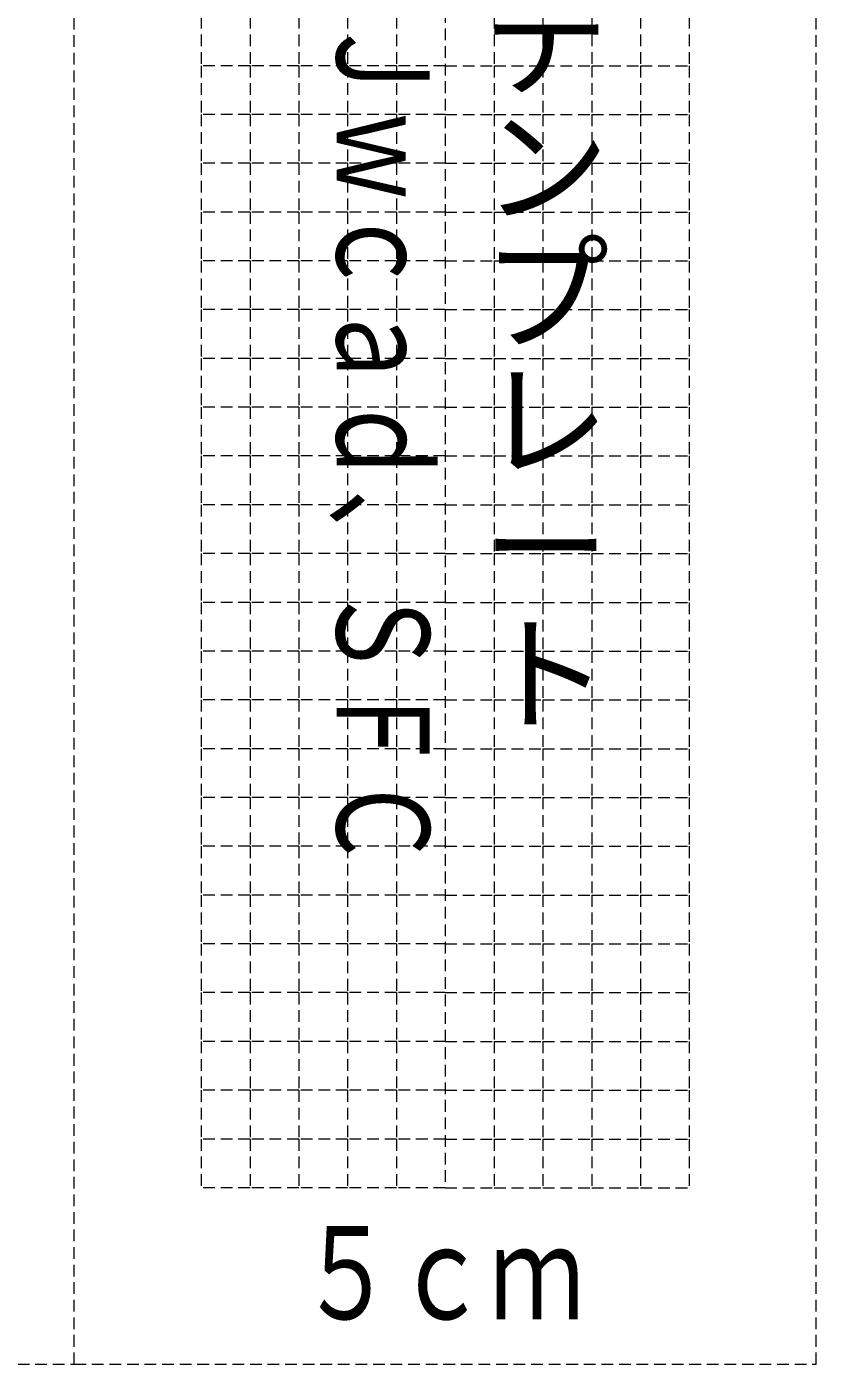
# Model space of a CAD drawing. Units: millimetres on the paper. Extents: x -148 to 177, y -210 to 210.
# Drawn here: x 96.6 to 177.5, y -134.1 to 2.9 of the extents above; entities that cross this region are included whole.
import ezdxf
from ezdxf.enums import TextEntityAlignment as Align

# ---------------------------------------------------------------- set-up
doc = ezdxf.new("R2010")
doc.units = ezdxf.units.MM
doc.linetypes.add('DASHED1', pattern=[1.8, 1.2, -0.6])
doc.layers.add('0-0', color=3, linetype='DASHED1', lineweight=9)
doc.styles.add('@ＭＳ ゴシック', font='')
doc.styles.add('ＭＳ ゴシック', font='')
doc.styles.get('@ＭＳ ゴシック').set_extended_font_data('@MS Gothic')
doc.styles.get('ＭＳ ゴシック').set_extended_font_data('MS Gothic')

msp = doc.modelspace()

# ---------------------------------------------------------------- linework, layer by layer
at = {"layer": '0-0'}
for p, q in [((101.487, -134.127), (101.487, 168.873)), ((177.487, -134.127), (177.487, 168.873)), ((139.487, 108.956), (139.487, -116.044)), ((129.487, 3.956), (129.487, -1.044)), ((134.487, 3.956), (134.487, -1.044)), ((144.487, 3.956), (144.487, -1.044)), ((149.487, 3.956), (149.487, -1.044)), ((129.487, -1.044), (129.487, -6.044)), ((134.487, -1.044), (134.487, -6.044)), ((144.487, -1.044), (144.487, -6.044)), ((149.487, -1.044), (149.487, -6.044)), ((129.487, -6.044), (129.487, -11.044)), ((134.487, -6.044), (134.487, -11.044)), ((144.487, -6.044), (144.487, -11.044)), ((149.487, -6.044), (149.487, -11.044)), ((129.487, -11.044), (129.487, -16.044)), ((134.487, -11.044), (134.487, -16.044)), ((144.487, -11.044), (144.487, -16.044)), ((149.487, -11.044), (149.487, -16.044)), ((129.487, -16.044), (129.487, -21.044)), ((134.487, -16.044), (134.487, -21.044)), ((144.487, -16.044), (144.487, -21.044)), ((149.487, -16.044), (149.487, -21.044)), ((129.487, -21.044), (129.487, -26.044)), ((134.487, -21.044), (134.487, -26.044)), ((144.487, -21.044), (144.487, -26.044)), ((149.487, -21.044), (149.487, -26.044)), ((129.487, -26.044), (129.487, -31.044)), ((134.487, -26.044), (134.487, -31.044)), ((144.487, -26.044), (144.487, -31.044)), ((149.487, -26.044), (149.487, -31.044)), ((129.487, -31.044), (129.487, -36.044)), ((134.487, -31.044), (134.487, -36.044)), ((144.487, -31.044), (144.487, -36.044)), ((149.487, -31.044), (149.487, -36.044)), ((129.487, -36.044), (129.487, -41.044)), ((134.487, -36.044), (134.487, -41.044)), ((144.487, -36.044), (144.487, -41.044)), ((149.487, -36.044), (149.487, -41.044)), ((129.487, -41.044), (129.487, -46.044)), ((134.487, -41.044), (134.487, -46.044)), ((144.487, -41.044), (144.487, -46.044)), ((149.487, -41.044), (149.487, -46.044)), ((129.487, -46.044), (129.487, -51.044)), ((134.487, -46.044), (134.487, -51.044)), ((144.487, -46.044), (144.487, -51.044)), ((149.487, -46.044), (149.487, -51.044)), ((129.487, -51.044), (129.487, -56.044)), ((134.487, -51.044), (134.487, -56.044)), ((144.487, -51.044), (144.487, -56.044)), ((149.487, -51.044), (149.487, -56.044)), ((129.487, -56.044), (129.487, -61.044)), ((134.487, -56.044), (134.487, -61.044)), ((144.487, -56.044), (144.487, -61.044)), ((149.487, -56.044), (149.487, -61.044)), ((129.487, -61.044), (129.487, -66.044)), ((134.487, -61.044), (134.487, -66.044)), ((144.487, -61.044), (144.487, -66.044)), ((149.487, -61.044), (149.487, -66.044)), ((129.487, -66.044), (129.487, -71.044)), ((134.487, -66.044), (134.487, -71.044)), ((144.487, -66.044), (144.487, -71.044)), ((149.487, -66.044), (149.487, -71.044)), ((129.487, -71.044), (129.487, -76.044)), ((134.487, -71.044), (134.487, -76.044)), ((144.487, -71.044), (144.487, -76.044)), ((149.487, -71.044), (149.487, -76.044)), ((129.487, -76.044), (129.487, -81.044)), ((134.487, -76.044), (134.487, -81.044)), ((144.487, -76.044), (144.487, -81.044)), ((149.487, -76.044), (149.487, -81.044)), ((129.487, -81.044), (129.487, -86.044)), ((134.487, -81.044), (134.487, -86.044)), ((144.487, -81.044), (144.487, -86.044)), ((149.487, -81.044), (149.487, -86.044)), ((129.487, -86.044), (129.487, -91.044)), ((134.487, -86.044), (134.487, -91.044)), ((144.487, -86.044), (144.487, -91.044)), ((149.487, -86.044), (149.487, -91.044)), ((129.487, -91.044), (129.487, -96.044)), ((134.487, -91.044), (134.487, -96.044)), ((144.487, -91.044), (144.487, -96.044)), ((149.487, -91.044), (149.487, -96.044)), ((129.487, -96.044), (129.487, -101.044)), ((134.487, -96.044), (134.487, -101.044)), ((144.487, -96.044), (144.487, -101.044)), ((149.487, -96.044), (149.487, -101.044)), ((129.487, -101.044), (129.487, -106.044)), ((134.487, -101.044), (134.487, -106.044)), ((144.487, -101.044), (144.487, -106.044)), ((149.487, -101.044), (149.487, -106.044)), ((129.487, -106.044), (129.487, -111.044)), ((134.487, -106.044), (134.487, -111.044)), ((144.487, -106.044), (144.487, -111.044)), ((149.487, -106.044), (149.487, -111.044)), ((129.487, -111.044), (129.487, -116.044)), ((134.487, -111.044), (134.487, -116.044)), ((144.487, -111.044), (144.487, -116.044)), ((149.487, -111.044), (149.487, -116.044)), ((119.487, -116.044), (114.487, -116.044)), ((124.487, -116.044), (119.487, -116.044)), ((129.487, -116.044), (124.487, -116.044)), ((149.487, -116.044), (154.487, -116.044)), ((154.487, -116.044), (159.487, -116.044)), ((159.487, -116.044), (164.487, -116.044)), ((25.487, -134.127), (101.487, -134.127)), ((101.487, -134.127), (177.487, -134.127))]:
    msp.add_line(p, q, dxfattribs=at)
for points in [[(119.487, 3.956), (114.487, 3.956), (114.487, -1.044)], [(124.487, 3.956), (119.487, 3.956), (119.487, -1.044)], [(129.487, 3.956), (124.487, 3.956), (124.487, -1.044)], [(149.487, 3.956), (154.487, 3.956), (154.487, -1.044)], [(154.487, 3.956), (159.487, 3.956), (159.487, -1.044)], [(159.487, 3.956), (164.487, 3.956), (164.487, -1.044)], [(119.487, -1.044), (114.487, -1.044), (114.487, -6.044)], [(124.487, -1.044), (119.487, -1.044), (119.487, -6.044)], [(129.487, -1.044), (124.487, -1.044), (124.487, -6.044)], [(139.487, -1.044), (134.487, -1.044), (129.487, -1.044)], [(139.487, -1.044), (144.487, -1.044), (149.487, -1.044)], [(149.487, -1.044), (154.487, -1.044), (154.487, -6.044)], [(154.487, -1.044), (159.487, -1.044), (159.487, -6.044)], [(159.487, -1.044), (164.487, -1.044), (164.487, -6.044)], [(119.487, -6.044), (114.487, -6.044), (114.487, -11.044)], [(124.487, -6.044), (119.487, -6.044), (119.487, -11.044)], [(129.487, -6.044), (124.487, -6.044), (124.487, -11.044)], [(139.487, -6.044), (134.487, -6.044), (129.487, -6.044)], [(139.487, -6.044), (144.487, -6.044), (149.487, -6.044)], [(149.487, -6.044), (154.487, -6.044), (154.487, -11.044)], [(154.487, -6.044), (159.487, -6.044), (159.487, -11.044)], [(159.487, -6.044), (164.487, -6.044), (164.487, -11.044)], [(119.487, -11.044), (114.487, -11.044), (114.487, -16.044)], [(124.487, -11.044), (119.487, -11.044), (119.487, -16.044)], [(129.487, -11.044), (124.487, -11.044), (124.487, -16.044)], [(139.487, -11.044), (134.487, -11.044), (129.487, -11.044)], [(139.487, -11.044), (144.487, -11.044), (149.487, -11.044)], [(149.487, -11.044), (154.487, -11.044), (154.487, -16.044)], [(154.487, -11.044), (159.487, -11.044), (159.487, -16.044)], [(159.487, -11.044), (164.487, -11.044), (164.487, -16.044)], [(119.487, -16.044), (114.487, -16.044), (114.487, -21.044)], [(124.487, -16.044), (119.487, -16.044), (119.487, -21.044)], [(129.487, -16.044), (124.487, -16.044), (124.487, -21.044)], [(139.487, -16.044), (134.487, -16.044), (129.487, -16.044)], [(139.487, -16.044), (144.487, -16.044), (149.487, -16.044)], [(149.487, -16.044), (154.487, -16.044), (154.487, -21.044)], [(154.487, -16.044), (159.487, -16.044), (159.487, -21.044)], [(159.487, -16.044), (164.487, -16.044), (164.487, -21.044)], [(119.487, -21.044), (114.487, -21.044), (114.487, -26.044)], [(124.487, -21.044), (119.487, -21.044), (119.487, -26.044)], [(129.487, -21.044), (124.487, -21.044), (124.487, -26.044)], [(139.487, -21.044), (134.487, -21.044), (129.487, -21.044)], [(139.487, -21.044), (144.487, -21.044), (149.487, -21.044)], [(149.487, -21.044), (154.487, -21.044), (154.487, -26.044)], [(154.487, -21.044), (159.487, -21.044), (159.487, -26.044)], [(159.487, -21.044), (164.487, -21.044), (164.487, -26.044)], [(119.487, -26.044), (114.487, -26.044), (114.487, -31.044)], [(124.487, -26.044), (119.487, -26.044), (119.487, -31.044)], [(129.487, -26.044), (124.487, -26.044), (124.487, -31.044)], [(139.487, -26.044), (134.487, -26.044), (129.487, -26.044)], [(139.487, -26.044), (144.487, -26.044), (149.487, -26.044)], [(149.487, -26.044), (154.487, -26.044), (154.487, -31.044)], [(154.487, -26.044), (159.487, -26.044), (159.487, -31.044)], [(159.487, -26.044), (164.487, -26.044), (164.487, -31.044)], [(119.487, -31.044), (114.487, -31.044), (114.487, -36.044)], [(124.487, -31.044), (119.487, -31.044), (119.487, -36.044)], [(129.487, -31.044), (124.487, -31.044), (124.487, -36.044)], [(139.487, -31.044), (134.487, -31.044), (129.487, -31.044)], [(139.487, -31.044), (144.487, -31.044), (149.487, -31.044)], [(149.487, -31.044), (154.487, -31.044), (154.487, -36.044)], [(154.487, -31.044), (159.487, -31.044), (159.487, -36.044)], [(159.487, -31.044), (164.487, -31.044), (164.487, -36.044)], [(119.487, -36.044), (114.487, -36.044), (114.487, -41.044)], [(124.487, -36.044), (119.487, -36.044), (119.487, -41.044)], [(129.487, -36.044), (124.487, -36.044), (124.487, -41.044)], [(139.487, -36.044), (134.487, -36.044), (129.487, -36.044)], [(139.487, -36.044), (144.487, -36.044), (149.487, -36.044)], [(149.487, -36.044), (154.487, -36.044), (154.487, -41.044)], [(154.487, -36.044), (159.487, -36.044), (159.487, -41.044)], [(159.487, -36.044), (164.487, -36.044), (164.487, -41.044)], [(119.487, -41.044), (114.487, -41.044), (114.487, -46.044)], [(124.487, -41.044), (119.487, -41.044), (119.487, -46.044)], [(129.487, -41.044), (124.487, -41.044), (124.487, -46.044)], [(139.487, -41.044), (134.487, -41.044), (129.487, -41.044)], [(139.487, -41.044), (144.487, -41.044), (149.487, -41.044)], [(149.487, -41.044), (154.487, -41.044), (154.487, -46.044)], [(154.487, -41.044), (159.487, -41.044), (159.487, -46.044)], [(159.487, -41.044), (164.487, -41.044), (164.487, -46.044)], [(119.487, -46.044), (114.487, -46.044), (114.487, -51.044)], [(124.487, -46.044), (119.487, -46.044), (119.487, -51.044)], [(129.487, -46.044), (124.487, -46.044), (124.487, -51.044)], [(139.487, -46.044), (134.487, -46.044), (129.487, -46.044)], [(139.487, -46.044), (144.487, -46.044), (149.487, -46.044)], [(149.487, -46.044), (154.487, -46.044), (154.487, -51.044)], [(154.487, -46.044), (159.487, -46.044), (159.487, -51.044)], [(159.487, -46.044), (164.487, -46.044), (164.487, -51.044)], [(119.487, -51.044), (114.487, -51.044), (114.487, -56.044)], [(124.487, -51.044), (119.487, -51.044), (119.487, -56.044)], [(129.487, -51.044), (124.487, -51.044), (124.487, -56.044)], [(139.487, -51.044), (134.487, -51.044), (129.487, -51.044)], [(139.487, -51.044), (144.487, -51.044), (149.487, -51.044)], [(149.487, -51.044), (154.487, -51.044), (154.487, -56.044)], [(154.487, -51.044), (159.487, -51.044), (159.487, -56.044)], [(159.487, -51.044), (164.487, -51.044), (164.487, -56.044)], [(119.487, -56.044), (114.487, -56.044), (114.487, -61.044)], [(124.487, -56.044), (119.487, -56.044), (119.487, -61.044)], [(129.487, -56.044), (124.487, -56.044), (124.487, -61.044)], [(139.487, -56.044), (134.487, -56.044), (129.487, -56.044)], [(139.487, -56.044), (144.487, -56.044), (149.487, -56.044)], [(149.487, -56.044), (154.487, -56.044), (154.487, -61.044)], [(154.487, -56.044), (159.487, -56.044), (159.487, -61.044)], [(159.487, -56.044), (164.487, -56.044), (164.487, -61.044)], [(119.487, -61.044), (114.487, -61.044), (114.487, -66.044)], [(124.487, -61.044), (119.487, -61.044), (119.487, -66.044)], [(129.487, -61.044), (124.487, -61.044), (124.487, -66.044)], [(139.487, -61.044), (134.487, -61.044), (129.487, -61.044)], [(139.487, -61.044), (144.487, -61.044), (149.487, -61.044)], [(149.487, -61.044), (154.487, -61.044), (154.487, -66.044)], [(154.487, -61.044), (159.487, -61.044), (159.487, -66.044)], [(159.487, -61.044), (164.487, -61.044), (164.487, -66.044)], [(119.487, -66.044), (114.487, -66.044), (114.487, -71.044)], [(124.487, -66.044), (119.487, -66.044), (119.487, -71.044)], [(129.487, -66.044), (124.487, -66.044), (124.487, -71.044)], [(139.487, -66.044), (134.487, -66.044), (129.487, -66.044)], [(139.487, -66.044), (144.487, -66.044), (149.487, -66.044)], [(149.487, -66.044), (154.487, -66.044), (154.487, -71.044)], [(154.487, -66.044), (159.487, -66.044), (159.487, -71.044)], [(159.487, -66.044), (164.487, -66.044), (164.487, -71.044)], [(119.487, -71.044), (114.487, -71.044), (114.487, -76.044)], [(124.487, -71.044), (119.487, -71.044), (119.487, -76.044)], [(129.487, -71.044), (124.487, -71.044), (124.487, -76.044)], [(139.487, -71.044), (134.487, -71.044), (129.487, -71.044)], [(139.487, -71.044), (144.487, -71.044), (149.487, -71.044)], [(149.487, -71.044), (154.487, -71.044), (154.487, -76.044)], [(154.487, -71.044), (159.487, -71.044), (159.487, -76.044)], [(159.487, -71.044), (164.487, -71.044), (164.487, -76.044)], [(119.487, -76.044), (114.487, -76.044), (114.487, -81.044)], [(124.487, -76.044), (119.487, -76.044), (119.487, -81.044)], [(129.487, -76.044), (124.487, -76.044), (124.487, -81.044)], [(139.487, -76.044), (134.487, -76.044), (129.487, -76.044)], [(139.487, -76.044), (144.487, -76.044), (149.487, -76.044)], [(149.487, -76.044), (154.487, -76.044), (154.487, -81.044)], [(154.487, -76.044), (159.487, -76.044), (159.487, -81.044)], [(159.487, -76.044), (164.487, -76.044), (164.487, -81.044)], [(119.487, -81.044), (114.487, -81.044), (114.487, -86.044)], [(124.487, -81.044), (119.487, -81.044), (119.487, -86.044)], [(129.487, -81.044), (124.487, -81.044), (124.487, -86.044)], [(139.487, -81.044), (134.487, -81.044), (129.487, -81.044)], [(139.487, -81.044), (144.487, -81.044), (149.487, -81.044)], [(149.487, -81.044), (154.487, -81.044), (154.487, -86.044)], [(154.487, -81.044), (159.487, -81.044), (159.487, -86.044)], [(159.487, -81.044), (164.487, -81.044), (164.487, -86.044)], [(119.487, -86.044), (114.487, -86.044), (114.487, -91.044)], [(124.487, -86.044), (119.487, -86.044), (119.487, -91.044)], [(129.487, -86.044), (124.487, -86.044), (124.487, -91.044)], [(139.487, -86.044), (134.487, -86.044), (129.487, -86.044)], [(139.487, -86.044), (144.487, -86.044), (149.487, -86.044)], [(149.487, -86.044), (154.487, -86.044), (154.487, -91.044)], [(154.487, -86.044), (159.487, -86.044), (159.487, -91.044)], [(159.487, -86.044), (164.487, -86.044), (164.487, -91.044)], [(119.487, -91.044), (114.487, -91.044), (114.487, -96.044)], [(124.487, -91.044), (119.487, -91.044), (119.487, -96.044)], [(129.487, -91.044), (124.487, -91.044), (124.487, -96.044)], [(139.487, -91.044), (134.487, -91.044), (129.487, -91.044)], [(139.487, -91.044), (144.487, -91.044), (149.487, -91.044)], [(149.487, -91.044), (154.487, -91.044), (154.487, -96.044)], [(154.487, -91.044), (159.487, -91.044), (159.487, -96.044)], [(159.487, -91.044), (164.487, -91.044), (164.487, -96.044)], [(119.487, -96.044), (114.487, -96.044), (114.487, -101.044)], [(124.487, -96.044), (119.487, -96.044), (119.487, -101.044)], [(129.487, -96.044), (124.487, -96.044), (124.487, -101.044)], [(139.487, -96.044), (134.487, -96.044), (129.487, -96.044)], [(139.487, -96.044), (144.487, -96.044), (149.487, -96.044)], [(149.487, -96.044), (154.487, -96.044), (154.487, -101.044)], [(154.487, -96.044), (159.487, -96.044), (159.487, -101.044)], [(159.487, -96.044), (164.487, -96.044), (164.487, -101.044)], [(119.487, -101.044), (114.487, -101.044), (114.487, -106.044)], [(124.487, -101.044), (119.487, -101.044), (119.487, -106.044)], [(129.487, -101.044), (124.487, -101.044), (124.487, -106.044)], [(139.487, -101.044), (134.487, -101.044), (129.487, -101.044)], [(139.487, -101.044), (144.487, -101.044), (149.487, -101.044)], [(149.487, -101.044), (154.487, -101.044), (154.487, -106.044)], [(154.487, -101.044), (159.487, -101.044), (159.487, -106.044)], [(159.487, -101.044), (164.487, -101.044), (164.487, -106.044)], [(119.487, -106.044), (114.487, -106.044), (114.487, -111.044)], [(124.487, -106.044), (119.487, -106.044), (119.487, -111.044)], [(129.487, -106.044), (124.487, -106.044), (124.487, -111.044)], [(139.487, -106.044), (134.487, -106.044), (129.487, -106.044)], [(139.487, -106.044), (144.487, -106.044), (149.487, -106.044)], [(149.487, -106.044), (154.487, -106.044), (154.487, -111.044)], [(154.487, -106.044), (159.487, -106.044), (159.487, -111.044)], [(159.487, -106.044), (164.487, -106.044), (164.487, -111.044)], [(119.487, -111.044), (114.487, -111.044), (114.487, -116.044)], [(124.487, -111.044), (119.487, -111.044), (119.487, -116.044)], [(129.487, -111.044), (124.487, -111.044), (124.487, -116.044)], [(139.487, -111.044), (134.487, -111.044), (129.487, -111.044)], [(139.487, -111.044), (144.487, -111.044), (149.487, -111.044)], [(149.487, -111.044), (154.487, -111.044), (154.487, -116.044)], [(154.487, -111.044), (159.487, -111.044), (159.487, -116.044)], [(159.487, -111.044), (164.487, -111.044), (164.487, -116.044)], [(139.487, -116.044), (134.487, -116.044), (129.487, -116.044)], [(139.487, -116.044), (144.487, -116.044), (149.487, -116.044)]]:
    msp.add_lwpolyline(points, dxfattribs=at)

# ---------------------------------------------------------------- texts
at = {"layer": '0-0', "color": 7, "style": '@ＭＳ ゴシック'}
msp.add_text('（無料）背表紙テンプレート', height=9.531, rotation=270, dxfattribs=at).set_placement((141.987, 99.297), align=Align.BOTTOM_LEFT)
at = {"layer": '0-0', "color": 7, "style": 'ＭＳ ゴシック', "width": 0.75}
msp.add_text('Ｊｗｃａｄ、ＳＦＣ', height=9.531, rotation=270, dxfattribs=at).set_placement((125.487, 4.297), align=Align.BOTTOM_LEFT)
msp.add_text('５ｃｍ', height=9.531, dxfattribs=at).set_placement((124.487, -132.368), align=Align.BOTTOM_LEFT)

doc.saveas('drawing.dxf')
